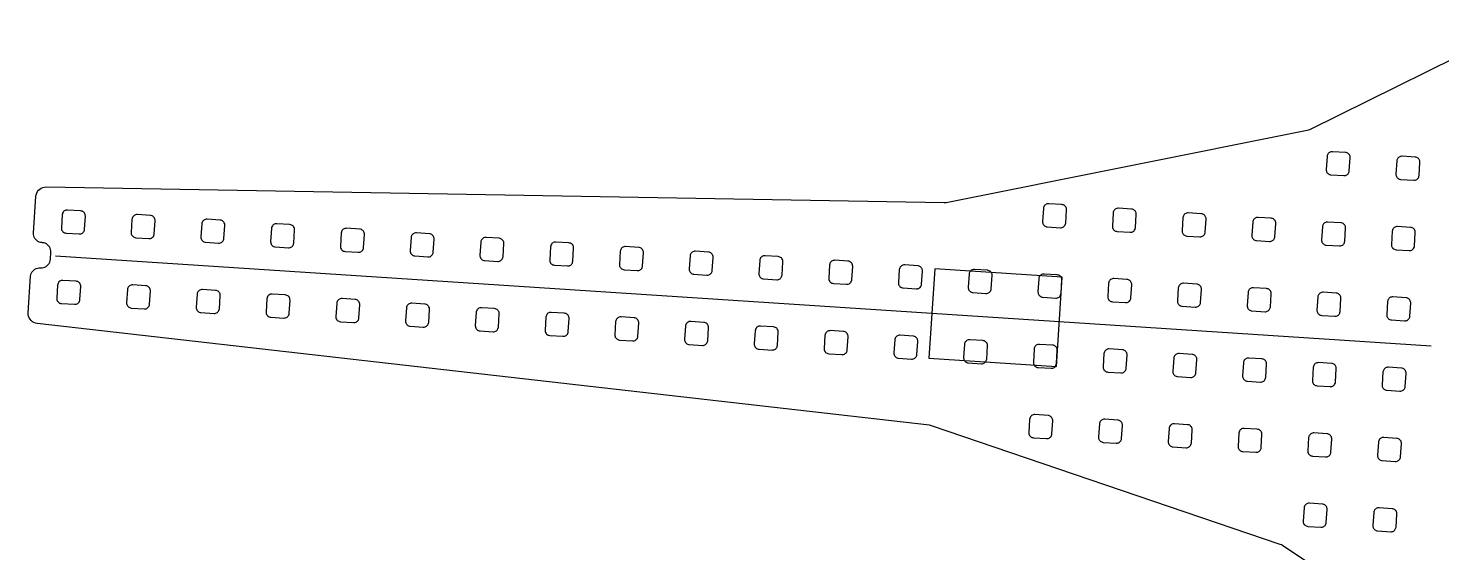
# Model space of a CAD drawing. Header units: millimetres. Extents: x -634 to 510, y -334 to 258.
# Drawn here: x -633.8 to -353, y -39.5 to 64.7 of the extents above; entities that cross this region are included whole.
import ezdxf

# ---------------------------------------------------------------- set-up
doc = ezdxf.new("R2010")
doc.units = ezdxf.units.MM
for name, color, linetype in [('LED_STRIP', 30, 'Continuous'), ('OUTLINE', 7, 'Continuous'), ('SENSOR_UNDER', 6, 'Continuous')]:
    doc.layers.add(name, color=color, linetype=linetype)

msp = doc.modelspace()

# ---------------------------------------------------------------- linework, layer by layer
at = {"layer": 'LED_STRIP'}
msp.add_lwpolyline([(-355.03, 1.52), (-628.35, 19.43)], dxfattribs=at)
at = {"layer": 'OUTLINE'}
msp.add_lwpolyline([(-346.81, -63.31), (-384.59, -38.06), (-384.82, -37.93), (-385.06, -37.83), (-454.32, -14.27), (-454.53, -14.21), (-454.74, -14.17), (-632.01, 6.05), (-632.35, 6.12), (-632.35, 6.12), (-632.66, 6.24), (-632.95, 6.41), (-633.21, 6.63), (-633.43, 6.89), (-633.6, 7.19), (-633.71, 7.5), (-633.78, 7.83), (-633.78, 8.17), (-633.31, 15.44), (-633.27, 15.72), (-633.18, 15.99), (-633.06, 16.25), (-632.89, 16.48), (-632.7, 16.68), (-632.47, 16.85), (-632.22, 16.99), (-631.95, 17.08), (-631.67, 17.12), (-631.38, 17.13), (-631.31, 17.12), (-631.03, 17.13), (-630.75, 17.18), (-630.48, 17.27), (-630.23, 17.4), (-630, 17.57), (-629.8, 17.77), (-629.64, 18), (-629.51, 18.26), (-629.43, 18.53), (-629.39, 18.81), (-629.3, 20.19), (-629.3, 20.47), (-629.35, 20.75), (-629.44, 21.02), (-629.57, 21.27), (-629.74, 21.5), (-629.95, 21.7), (-630.18, 21.86), (-630.43, 21.99), (-630.7, 22.07), (-630.98, 22.11), (-631.06, 22.12), (-631.34, 22.16), (-631.61, 22.24), (-631.86, 22.37), (-632.1, 22.53), (-632.3, 22.73), (-632.47, 22.96), (-632.6, 23.21), (-632.69, 23.48), (-632.74, 23.76), (-632.74, 24.04), (-632.27, 31.31), (-632.22, 31.64), (-632.11, 31.97), (-631.95, 32.26), (-631.75, 32.53), (-631.5, 32.76), (-631.21, 32.94), (-630.9, 33.08), (-630.57, 33.16), (-630.24, 33.18), (-451.84, 30.1), (-451.63, 30.1), (-451.41, 30.13), (-379.66, 44.46), (-379.41, 44.52), (-379.17, 44.62), (-338.42, 64.72)], dxfattribs=at)
for points in [[(-371.66, 35.67), (-371.55, 35.79), (-371.46, 35.91), (-371.39, 36.06), (-371.34, 36.2), (-371.32, 36.36), (-371.15, 38.95), (-371.15, 39.11), (-371.18, 39.27), (-371.23, 39.41), (-371.3, 39.55), (-371.39, 39.68), (-371.51, 39.79), (-371.64, 39.88), (-371.78, 39.95), (-371.93, 40), (-372.08, 40.02), (-374.68, 40.19), (-374.83, 40.19), (-374.99, 40.16), (-375.14, 40.11), (-375.27, 40.04), (-375.4, 39.94), (-375.51, 39.83), (-375.6, 39.7), (-375.67, 39.56), (-375.72, 39.41), (-375.74, 39.26), (-375.91, 36.66), (-375.91, 36.5), (-375.88, 36.35), (-375.83, 36.2), (-375.76, 36.06), (-375.66, 35.94), (-375.55, 35.83), (-375.42, 35.74), (-375.28, 35.67), (-375.13, 35.62), (-374.98, 35.6), (-372.38, 35.43), (-372.23, 35.43), (-372.07, 35.46), (-371.92, 35.51), (-371.78, 35.58), (-371.66, 35.67)], [(-357.8, 34.77), (-357.69, 34.88), (-357.6, 35.01), (-357.53, 35.15), (-357.48, 35.3), (-357.46, 35.45), (-357.29, 38.05), (-357.29, 38.2), (-357.32, 38.36), (-357.37, 38.51), (-357.44, 38.65), (-357.54, 38.77), (-357.65, 38.88), (-357.78, 38.97), (-357.92, 39.04), (-358.07, 39.09), (-358.22, 39.11), (-360.82, 39.28), (-360.97, 39.28), (-361.13, 39.25), (-361.28, 39.2), (-361.42, 39.13), (-361.54, 39.03), (-361.65, 38.92), (-361.74, 38.79), (-361.81, 38.65), (-361.86, 38.5), (-361.88, 38.35), (-362.05, 35.75), (-362.05, 35.6), (-362.02, 35.44), (-361.97, 35.29), (-361.9, 35.15), (-361.8, 35.03), (-361.69, 34.92), (-361.56, 34.83), (-361.42, 34.76), (-361.27, 34.71), (-361.12, 34.69), (-358.52, 34.52), (-358.37, 34.52), (-358.21, 34.55), (-358.06, 34.6), (-357.92, 34.67), (-357.8, 34.77)], [(-623.02, 24.03), (-622.89, 24.14), (-622.78, 24.28), (-622.7, 24.43), (-622.64, 24.6), (-622.62, 24.77), (-622.44, 27.37), (-622.45, 27.54), (-622.48, 27.71), (-622.55, 27.87), (-622.64, 28.02), (-622.75, 28.15), (-622.89, 28.26), (-623.04, 28.35), (-623.21, 28.4), (-623.38, 28.43), (-625.97, 28.6), (-626.15, 28.59), (-626.32, 28.56), (-626.48, 28.5), (-626.63, 28.41), (-626.76, 28.29), (-626.87, 28.16), (-626.95, 28), (-627.01, 27.84), (-627.04, 27.67), (-627.21, 25.07), (-627.2, 24.9), (-627.17, 24.73), (-627.1, 24.56), (-627.01, 24.42), (-626.9, 24.28), (-626.76, 24.17), (-626.61, 24.09), (-626.44, 24.04), (-626.27, 24.01), (-623.68, 23.84), (-623.5, 23.84), (-623.33, 23.88), (-623.17, 23.94), (-623.02, 24.03)], [(-428.08, 25.28), (-427.95, 25.4), (-427.84, 25.53), (-427.75, 25.69), (-427.7, 25.85), (-427.67, 26.02), (-427.5, 28.62), (-427.5, 28.77), (-427.53, 28.93), (-427.58, 29.08), (-427.65, 29.22), (-427.75, 29.34), (-427.86, 29.45), (-427.99, 29.54), (-428.13, 29.61), (-428.28, 29.66), (-428.43, 29.68), (-431.03, 29.85), (-431.2, 29.85), (-431.37, 29.81), (-431.54, 29.75), (-431.68, 29.66), (-431.82, 29.55), (-431.92, 29.41), (-432.01, 29.26), (-432.06, 29.09), (-432.09, 28.92), (-432.26, 26.32), (-432.26, 26.17), (-432.23, 26.01), (-432.18, 25.86), (-432.11, 25.73), (-432.02, 25.6), (-431.9, 25.49), (-431.77, 25.4), (-431.63, 25.33), (-431.48, 25.28), (-431.33, 25.26), (-428.73, 25.09), (-428.56, 25.09), (-428.39, 25.13), (-428.23, 25.19), (-428.08, 25.28)], [(-414.22, 24.37), (-414.09, 24.49), (-413.98, 24.63), (-413.89, 24.78), (-413.84, 24.94), (-413.81, 25.12), (-413.64, 27.71), (-413.64, 27.87), (-413.67, 28.02), (-413.72, 28.17), (-413.79, 28.31), (-413.89, 28.43), (-414, 28.54), (-414.13, 28.63), (-414.27, 28.7), (-414.42, 28.75), (-414.57, 28.77), (-417.17, 28.94), (-417.34, 28.94), (-417.51, 28.91), (-417.68, 28.84), (-417.83, 28.75), (-417.96, 28.64), (-418.07, 28.5), (-418.15, 28.35), (-418.21, 28.18), (-418.23, 28.01), (-418.4, 25.42), (-418.4, 25.26), (-418.37, 25.1), (-418.32, 24.96), (-418.25, 24.82), (-418.16, 24.69), (-418.04, 24.58), (-417.92, 24.49), (-417.77, 24.42), (-417.63, 24.38), (-417.47, 24.35), (-414.88, 24.18), (-414.7, 24.19), (-414.53, 24.22), (-414.37, 24.28), (-414.22, 24.37)], [(-609.16, 23.12), (-609.03, 23.24), (-608.92, 23.37), (-608.84, 23.53), (-608.78, 23.69), (-608.76, 23.86), (-608.59, 26.46), (-608.59, 26.63), (-608.62, 26.8), (-608.69, 26.96), (-608.78, 27.11), (-608.89, 27.24), (-609.03, 27.35), (-609.18, 27.44), (-609.35, 27.49), (-609.52, 27.52), (-612.11, 27.69), (-612.29, 27.69), (-612.46, 27.65), (-612.62, 27.59), (-612.77, 27.5), (-612.9, 27.38), (-613.01, 27.25), (-613.09, 27.1), (-613.15, 26.93), (-613.18, 26.76), (-613.35, 24.16), (-613.34, 23.99), (-613.31, 23.82), (-613.25, 23.66), (-613.15, 23.51), (-613.04, 23.38), (-612.9, 23.27), (-612.75, 23.18), (-612.59, 23.13), (-612.41, 23.1), (-609.82, 22.93), (-609.64, 22.93), (-609.47, 22.97), (-609.31, 23.03), (-609.16, 23.12)], [(-595.45, 22.12), (-595.3, 22.21), (-595.17, 22.33), (-595.06, 22.46), (-594.98, 22.62), (-594.92, 22.78), (-594.9, 22.95), (-594.73, 25.55), (-594.73, 25.72), (-594.76, 25.89), (-594.83, 26.06), (-594.92, 26.21), (-595.03, 26.34), (-595.17, 26.45), (-595.32, 26.53), (-595.49, 26.59), (-595.66, 26.61), (-598.25, 26.78), (-598.43, 26.78), (-598.6, 26.74), (-598.76, 26.68), (-598.91, 26.59), (-599.04, 26.48), (-599.15, 26.34), (-599.23, 26.19), (-599.29, 26.02), (-599.32, 25.85), (-599.49, 23.26), (-599.48, 23.08), (-599.45, 22.91), (-599.39, 22.75), (-599.3, 22.6), (-599.18, 22.47), (-599.04, 22.36), (-598.89, 22.27), (-598.73, 22.22), (-598.55, 22.19), (-595.96, 22.02), (-595.79, 22.03), (-595.61, 22.06), (-595.45, 22.12)], [(-581.59, 21.21), (-581.44, 21.3), (-581.31, 21.42), (-581.2, 21.56), (-581.12, 21.71), (-581.06, 21.87), (-581.04, 22.05), (-580.87, 24.64), (-580.87, 24.81), (-580.91, 24.99), (-580.97, 25.15), (-581.06, 25.3), (-581.17, 25.43), (-581.31, 25.54), (-581.46, 25.62), (-581.63, 25.68), (-581.8, 25.7), (-584.39, 25.87), (-584.57, 25.87), (-584.74, 25.84), (-584.9, 25.77), (-585.05, 25.68), (-585.18, 25.57), (-585.29, 25.43), (-585.38, 25.28), (-585.43, 25.11), (-585.46, 24.94), (-585.63, 22.35), (-585.62, 22.17), (-585.59, 22), (-585.53, 21.84), (-585.44, 21.69), (-585.32, 21.56), (-585.19, 21.45), (-585.03, 21.37), (-584.87, 21.31), (-584.7, 21.28), (-582.1, 21.11), (-581.93, 21.12), (-581.76, 21.15), (-581.59, 21.21)], [(-400.51, 23.38), (-400.36, 23.47), (-400.23, 23.58), (-400.12, 23.72), (-400.04, 23.87), (-399.98, 24.03), (-399.95, 24.21), (-399.78, 26.8), (-399.78, 26.96), (-399.81, 27.11), (-399.86, 27.26), (-399.94, 27.4), (-400.03, 27.53), (-400.14, 27.64), (-400.27, 27.73), (-400.41, 27.8), (-400.56, 27.84), (-400.72, 27.86), (-403.31, 28.03), (-403.48, 28.03), (-403.66, 28), (-403.82, 27.93), (-403.97, 27.84), (-404.1, 27.73), (-404.21, 27.59), (-404.29, 27.44), (-404.35, 27.27), (-404.37, 27.1), (-404.54, 24.51), (-404.54, 24.35), (-404.51, 24.2), (-404.46, 24.05), (-404.39, 23.91), (-404.3, 23.78), (-404.18, 23.67), (-404.06, 23.58), (-403.92, 23.51), (-403.77, 23.47), (-403.61, 23.44), (-401.02, 23.27), (-400.84, 23.28), (-400.67, 23.31), (-400.51, 23.38)], [(-386.56, 22.52), (-386.43, 22.61), (-386.32, 22.72), (-386.23, 22.85), (-386.16, 22.99), (-386.12, 23.14), (-386.09, 23.3), (-385.92, 25.89), (-385.93, 26.05), (-385.95, 26.2), (-386, 26.35), (-386.08, 26.49), (-386.17, 26.62), (-386.28, 26.73), (-386.41, 26.82), (-386.55, 26.89), (-386.7, 26.93), (-386.86, 26.96), (-389.45, 27.13), (-389.61, 27.12), (-389.76, 27.1), (-389.91, 27.05), (-390.05, 26.97), (-390.18, 26.88), (-390.28, 26.77), (-390.38, 26.64), (-390.44, 26.5), (-390.49, 26.35), (-390.51, 26.19), (-390.68, 23.6), (-390.68, 23.44), (-390.66, 23.29), (-390.6, 23.14), (-390.53, 23), (-390.44, 22.87), (-390.33, 22.77), (-390.2, 22.67), (-390.06, 22.61), (-389.91, 22.56), (-389.75, 22.54), (-387.16, 22.37), (-387, 22.37), (-386.85, 22.39), (-386.7, 22.45), (-386.56, 22.52)], [(-372.57, 21.7), (-372.46, 21.82), (-372.37, 21.94), (-372.3, 22.08), (-372.26, 22.23), (-372.23, 22.39), (-372.06, 24.98), (-372.07, 25.14), (-372.09, 25.3), (-372.14, 25.44), (-372.22, 25.58), (-372.31, 25.71), (-372.42, 25.82), (-372.55, 25.91), (-372.69, 25.98), (-372.84, 26.03), (-373, 26.05), (-375.59, 26.22), (-375.75, 26.22), (-375.9, 26.19), (-376.05, 26.14), (-376.19, 26.07), (-376.32, 25.97), (-376.43, 25.86), (-376.52, 25.73), (-376.59, 25.59), (-376.63, 25.44), (-376.65, 25.29), (-376.82, 22.69), (-376.82, 22.53), (-376.8, 22.38), (-376.75, 22.23), (-376.67, 22.09), (-376.58, 21.97), (-376.47, 21.86), (-376.34, 21.77), (-376.2, 21.7), (-376.05, 21.65), (-375.89, 21.63), (-373.3, 21.46), (-373.14, 21.46), (-372.99, 21.49), (-372.84, 21.54), (-372.7, 21.61), (-372.57, 21.7)], [(-358.93, 20.65), (-358.78, 20.74), (-358.65, 20.86), (-358.54, 20.99), (-358.46, 21.14), (-358.4, 21.31), (-358.38, 21.48), (-358.21, 24.08), (-358.21, 24.25), (-358.24, 24.42), (-358.31, 24.58), (-358.4, 24.73), (-358.51, 24.86), (-358.65, 24.97), (-358.8, 25.06), (-358.97, 25.11), (-359.14, 25.14), (-361.73, 25.31), (-361.91, 25.31), (-362.08, 25.27), (-362.24, 25.21), (-362.39, 25.12), (-362.52, 25), (-362.63, 24.87), (-362.71, 24.71), (-362.77, 24.55), (-362.8, 24.38), (-362.97, 21.78), (-362.96, 21.61), (-362.93, 21.44), (-362.86, 21.27), (-362.77, 21.13), (-362.66, 20.99), (-362.52, 20.89), (-362.37, 20.8), (-362.21, 20.75), (-362.03, 20.72), (-359.44, 20.55), (-359.26, 20.55), (-359.09, 20.59), (-358.93, 20.65)], [(-567.58, 20.4), (-567.45, 20.51), (-567.34, 20.65), (-567.26, 20.8), (-567.2, 20.97), (-567.18, 21.14), (-567.01, 23.73), (-567.01, 23.91), (-567.05, 24.08), (-567.11, 24.24), (-567.2, 24.39), (-567.31, 24.52), (-567.45, 24.63), (-567.6, 24.71), (-567.77, 24.77), (-567.94, 24.8), (-570.54, 24.97), (-570.71, 24.96), (-570.88, 24.93), (-571.04, 24.86), (-571.19, 24.77), (-571.32, 24.66), (-571.43, 24.52), (-571.52, 24.37), (-571.57, 24.2), (-571.6, 24.03), (-571.77, 21.44), (-571.76, 21.26), (-571.73, 21.09), (-571.67, 20.93), (-571.58, 20.78), (-571.46, 20.65), (-571.33, 20.54), (-571.17, 20.46), (-571.01, 20.4), (-570.84, 20.37), (-568.24, 20.2), (-568.07, 20.21), (-567.9, 20.24), (-567.73, 20.31), (-567.58, 20.4)], [(-553.73, 19.49), (-553.59, 19.6), (-553.49, 19.74), (-553.4, 19.89), (-553.35, 20.06), (-553.32, 20.23), (-553.15, 22.82), (-553.15, 23), (-553.19, 23.17), (-553.25, 23.33), (-553.34, 23.48), (-553.46, 23.61), (-553.59, 23.72), (-553.74, 23.8), (-553.91, 23.86), (-554.08, 23.89), (-556.68, 24.06), (-556.85, 24.05), (-557.02, 24.02), (-557.18, 23.96), (-557.33, 23.87), (-557.46, 23.75), (-557.57, 23.61), (-557.66, 23.46), (-557.71, 23.3), (-557.74, 23.12), (-557.91, 20.53), (-557.91, 20.36), (-557.87, 20.18), (-557.81, 20.02), (-557.72, 19.87), (-557.6, 19.74), (-557.47, 19.63), (-557.31, 19.55), (-557.15, 19.49), (-556.98, 19.47), (-554.38, 19.3), (-554.21, 19.3), (-554.04, 19.33), (-553.87, 19.4), (-553.73, 19.49)], [(-539.87, 18.58), (-539.74, 18.69), (-539.63, 18.83), (-539.54, 18.98), (-539.49, 19.15), (-539.46, 19.32), (-539.29, 21.92), (-539.29, 22.09), (-539.33, 22.26), (-539.39, 22.42), (-539.48, 22.57), (-539.6, 22.7), (-539.73, 22.81), (-539.89, 22.9), (-540.05, 22.95), (-540.22, 22.98), (-542.82, 23.15), (-542.99, 23.14), (-543.16, 23.11), (-543.32, 23.05), (-543.47, 22.96), (-543.6, 22.84), (-543.71, 22.71), (-543.8, 22.55), (-543.85, 22.39), (-543.88, 22.22), (-544.05, 19.62), (-544.05, 19.45), (-544.01, 19.28), (-543.95, 19.11), (-543.86, 18.96), (-543.74, 18.83), (-543.61, 18.72), (-543.46, 18.64), (-543.29, 18.58), (-543.12, 18.56), (-540.52, 18.39), (-540.35, 18.39), (-540.18, 18.43), (-540.02, 18.49), (-539.87, 18.58)], [(-526.16, 17.58), (-526.01, 17.67), (-525.88, 17.79), (-525.77, 17.92), (-525.68, 18.07), (-525.63, 18.24), (-525.6, 18.41), (-525.43, 21.01), (-525.43, 21.18), (-525.47, 21.35), (-525.53, 21.51), (-525.62, 21.66), (-525.74, 21.79), (-525.87, 21.9), (-526.03, 21.99), (-526.19, 22.04), (-526.36, 22.07), (-528.96, 22.24), (-529.13, 22.24), (-529.3, 22.2), (-529.47, 22.14), (-529.61, 22.05), (-529.75, 21.93), (-529.85, 21.8), (-529.94, 21.64), (-529.99, 21.48), (-530.02, 21.31), (-530.19, 18.71), (-530.19, 18.54), (-530.15, 18.37), (-530.09, 18.21), (-530, 18.06), (-529.88, 17.93), (-529.75, 17.82), (-529.6, 17.73), (-529.43, 17.68), (-529.26, 17.65), (-526.66, 17.48), (-526.49, 17.48), (-526.32, 17.52), (-526.16, 17.58)], [(-512.3, 16.67), (-512.15, 16.76), (-512.02, 16.88), (-511.91, 17.01), (-511.82, 17.17), (-511.77, 17.33), (-511.74, 17.5), (-511.57, 20.1), (-511.58, 20.27), (-511.61, 20.44), (-511.67, 20.61), (-511.76, 20.76), (-511.88, 20.89), (-512.01, 21), (-512.17, 21.08), (-512.33, 21.14), (-512.5, 21.16), (-515.1, 21.33), (-515.27, 21.33), (-515.44, 21.29), (-515.61, 21.23), (-515.76, 21.14), (-515.89, 21.03), (-516, 20.89), (-516.08, 20.74), (-516.14, 20.57), (-516.16, 20.4), (-516.33, 17.8), (-516.33, 17.63), (-516.29, 17.46), (-516.23, 17.3), (-516.14, 17.15), (-516.03, 17.02), (-515.89, 16.91), (-515.74, 16.82), (-515.57, 16.77), (-515.4, 16.74), (-512.81, 16.57), (-512.63, 16.58), (-512.46, 16.61), (-512.3, 16.67)], [(-498.29, 15.85), (-498.16, 15.97), (-498.05, 16.11), (-497.97, 16.26), (-497.91, 16.42), (-497.88, 16.6), (-497.71, 19.19), (-497.72, 19.36), (-497.75, 19.54), (-497.81, 19.7), (-497.9, 19.85), (-498.02, 19.98), (-498.15, 20.09), (-498.31, 20.17), (-498.47, 20.23), (-498.65, 20.25), (-501.24, 20.42), (-501.41, 20.42), (-501.58, 20.39), (-501.75, 20.32), (-501.9, 20.23), (-502.03, 20.12), (-502.14, 19.98), (-502.22, 19.83), (-502.28, 19.66), (-502.3, 19.49), (-502.47, 16.9), (-502.47, 16.72), (-502.43, 16.55), (-502.37, 16.39), (-502.28, 16.24), (-502.17, 16.11), (-502.03, 16), (-501.88, 15.92), (-501.71, 15.86), (-501.54, 15.83), (-498.95, 15.66), (-498.77, 15.67), (-498.6, 15.7), (-498.44, 15.76), (-498.29, 15.85)], [(-484.43, 14.95), (-484.3, 15.06), (-484.19, 15.2), (-484.11, 15.35), (-484.05, 15.51), (-484.02, 15.69), (-483.85, 18.28), (-483.86, 18.46), (-483.89, 18.63), (-483.95, 18.79), (-484.04, 18.94), (-484.16, 19.07), (-484.3, 19.18), (-484.45, 19.26), (-484.61, 19.32), (-484.79, 19.34), (-487.38, 19.51), (-487.55, 19.51), (-487.73, 19.48), (-487.89, 19.41), (-488.04, 19.32), (-488.17, 19.21), (-488.28, 19.07), (-488.36, 18.92), (-488.42, 18.75), (-488.44, 18.58), (-488.61, 15.99), (-488.61, 15.81), (-488.58, 15.64), (-488.51, 15.48), (-488.42, 15.33), (-488.31, 15.2), (-488.17, 15.09), (-488.02, 15.01), (-487.85, 14.95), (-487.68, 14.92), (-485.09, 14.75), (-484.91, 14.76), (-484.74, 14.79), (-484.58, 14.86), (-484.43, 14.95)], [(-470.57, 14.04), (-470.44, 14.15), (-470.33, 14.29), (-470.25, 14.44), (-470.19, 14.61), (-470.16, 14.78), (-469.99, 17.37), (-470, 17.55), (-470.03, 17.72), (-470.1, 17.88), (-470.19, 18.03), (-470.3, 18.16), (-470.44, 18.27), (-470.59, 18.35), (-470.75, 18.41), (-470.93, 18.44), (-473.52, 18.61), (-473.7, 18.6), (-473.87, 18.57), (-474.03, 18.51), (-474.18, 18.42), (-474.31, 18.3), (-474.42, 18.16), (-474.5, 18.01), (-474.56, 17.85), (-474.58, 17.67), (-474.75, 15.08), (-474.75, 14.91), (-474.72, 14.73), (-474.65, 14.57), (-474.56, 14.42), (-474.45, 14.29), (-474.31, 14.18), (-474.16, 14.1), (-473.99, 14.04), (-473.82, 14.02), (-471.23, 13.85), (-471.05, 13.85), (-470.88, 13.88), (-470.72, 13.95), (-470.57, 14.04)], [(-456.86, 13.04), (-456.71, 13.13), (-456.58, 13.24), (-456.47, 13.38), (-456.39, 13.53), (-456.33, 13.7), (-456.31, 13.87), (-456.14, 16.46), (-456.14, 16.62), (-456.16, 16.78), (-456.21, 16.92), (-456.29, 17.06), (-456.38, 17.19), (-456.49, 17.3), (-456.62, 17.39), (-456.76, 17.46), (-456.91, 17.51), (-457.07, 17.53), (-459.66, 17.7), (-459.84, 17.69), (-460.01, 17.66), (-460.17, 17.6), (-460.32, 17.51), (-460.45, 17.39), (-460.56, 17.26), (-460.64, 17.1), (-460.7, 16.94), (-460.73, 16.77), (-460.9, 14.17), (-460.89, 14), (-460.86, 13.83), (-460.79, 13.66), (-460.7, 13.51), (-460.59, 13.38), (-460.45, 13.27), (-460.3, 13.19), (-460.14, 13.13), (-459.96, 13.11), (-457.37, 12.94), (-457.19, 12.94), (-457.02, 12.98), (-456.86, 13.04)], [(-624.09, 9.97), (-623.94, 10.06), (-623.81, 10.17), (-623.7, 10.31), (-623.61, 10.46), (-623.56, 10.63), (-623.53, 10.8), (-623.36, 13.4), (-623.36, 13.57), (-623.4, 13.74), (-623.46, 13.9), (-623.55, 14.05), (-623.67, 14.18), (-623.8, 14.29), (-623.96, 14.38), (-624.12, 14.43), (-624.29, 14.46), (-626.89, 14.63), (-627.06, 14.62), (-627.23, 14.59), (-627.4, 14.53), (-627.54, 14.44), (-627.68, 14.32), (-627.78, 14.19), (-627.87, 14.03), (-627.92, 13.87), (-627.95, 13.7), (-628.12, 11.1), (-628.12, 10.93), (-628.08, 10.76), (-628.02, 10.59), (-627.93, 10.45), (-627.81, 10.31), (-627.68, 10.2), (-627.53, 10.12), (-627.36, 10.06), (-627.19, 10.04), (-624.59, 9.87), (-624.42, 9.87), (-624.25, 9.91), (-624.09, 9.97)], [(-443, 12.13), (-442.85, 12.22), (-442.72, 12.34), (-442.61, 12.47), (-442.53, 12.62), (-442.47, 12.79), (-442.45, 12.96), (-442.28, 15.56), (-442.28, 15.71), (-442.3, 15.87), (-442.36, 16.02), (-442.43, 16.16), (-442.52, 16.28), (-442.63, 16.39), (-442.76, 16.48), (-442.9, 16.55), (-443.05, 16.6), (-443.21, 16.62), (-445.8, 16.79), (-445.98, 16.79), (-446.15, 16.75), (-446.31, 16.69), (-446.46, 16.6), (-446.59, 16.48), (-446.7, 16.35), (-446.78, 16.19), (-446.84, 16.03), (-446.87, 15.86), (-447.04, 13.26), (-447.03, 13.11), (-447.01, 12.95), (-446.96, 12.8), (-446.88, 12.66), (-446.79, 12.54), (-446.68, 12.43), (-446.55, 12.34), (-446.41, 12.27), (-446.26, 12.22), (-446.1, 12.2), (-443.51, 12.03), (-443.34, 12.03), (-443.16, 12.07), (-443, 12.13)], [(-428.99, 11.31), (-428.86, 11.43), (-428.75, 11.56), (-428.67, 11.72), (-428.61, 11.88), (-428.59, 12.05), (-428.42, 14.65), (-428.42, 14.8), (-428.45, 14.96), (-428.5, 15.11), (-428.57, 15.25), (-428.66, 15.37), (-428.78, 15.48), (-428.9, 15.57), (-429.04, 15.64), (-429.19, 15.69), (-429.35, 15.71), (-431.94, 15.88), (-432.12, 15.88), (-432.29, 15.84), (-432.45, 15.78), (-432.6, 15.69), (-432.73, 15.58), (-432.84, 15.44), (-432.92, 15.29), (-432.98, 15.12), (-433.01, 14.95), (-433.18, 12.35), (-433.17, 12.2), (-433.15, 12.04), (-433.1, 11.89), (-433.02, 11.76), (-432.93, 11.63), (-432.82, 11.52), (-432.69, 11.43), (-432.55, 11.36), (-432.4, 11.31), (-432.24, 11.29), (-429.65, 11.12), (-429.48, 11.12), (-429.3, 11.16), (-429.14, 11.22), (-428.99, 11.31)], [(-415.28, 10.31), (-415.13, 10.4), (-415, 10.52), (-414.89, 10.66), (-414.81, 10.81), (-414.75, 10.97), (-414.73, 11.15), (-414.56, 13.74), (-414.56, 13.9), (-414.59, 14.05), (-414.64, 14.2), (-414.71, 14.34), (-414.8, 14.46), (-414.92, 14.57), (-415.04, 14.66), (-415.18, 14.73), (-415.33, 14.78), (-415.49, 14.8), (-418.08, 14.97), (-418.26, 14.97), (-418.43, 14.94), (-418.59, 14.87), (-418.74, 14.78), (-418.87, 14.67), (-418.98, 14.53), (-419.07, 14.38), (-419.12, 14.21), (-419.15, 14.04), (-419.32, 11.45), (-419.32, 11.29), (-419.29, 11.13), (-419.24, 10.99), (-419.17, 10.85), (-419.07, 10.72), (-418.96, 10.61), (-418.83, 10.52), (-418.69, 10.45), (-418.54, 10.41), (-418.39, 10.38), (-415.79, 10.21), (-415.62, 10.22), (-415.45, 10.25), (-415.28, 10.31)], [(-401.28, 9.5), (-401.14, 9.61), (-401.03, 9.75), (-400.95, 9.9), (-400.9, 10.06), (-400.87, 10.24), (-400.7, 12.83), (-400.7, 12.99), (-400.73, 13.14), (-400.78, 13.29), (-400.85, 13.43), (-400.94, 13.56), (-401.06, 13.67), (-401.19, 13.76), (-401.33, 13.83), (-401.48, 13.87), (-401.63, 13.89), (-404.23, 14.06), (-404.4, 14.06), (-404.57, 14.03), (-404.73, 13.96), (-404.88, 13.87), (-405.01, 13.76), (-405.12, 13.62), (-405.21, 13.47), (-405.26, 13.3), (-405.29, 13.13), (-405.46, 10.54), (-405.46, 10.38), (-405.43, 10.23), (-405.38, 10.08), (-405.31, 9.94), (-405.21, 9.81), (-405.1, 9.7), (-404.97, 9.61), (-404.83, 9.54), (-404.68, 9.5), (-404.53, 9.47), (-401.93, 9.3), (-401.76, 9.31), (-401.59, 9.34), (-401.42, 9.41), (-401.28, 9.5)], [(-610.23, 9.06), (-610.08, 9.15), (-609.95, 9.27), (-609.84, 9.4), (-609.75, 9.56), (-609.7, 9.72), (-609.67, 9.89), (-609.5, 12.49), (-609.51, 12.66), (-609.54, 12.83), (-609.6, 12.99), (-609.69, 13.14), (-609.81, 13.27), (-609.94, 13.38), (-610.1, 13.47), (-610.26, 13.52), (-610.43, 13.55), (-613.03, 13.72), (-613.2, 13.72), (-613.37, 13.68), (-613.54, 13.62), (-613.69, 13.53), (-613.82, 13.41), (-613.93, 13.28), (-614.01, 13.13), (-614.07, 12.96), (-614.09, 12.79), (-614.26, 10.19), (-614.26, 10.02), (-614.22, 9.85), (-614.16, 9.69), (-614.07, 9.54), (-613.96, 9.41), (-613.82, 9.3), (-613.67, 9.21), (-613.5, 9.16), (-613.33, 9.13), (-610.73, 8.96), (-610.56, 8.96), (-610.39, 9), (-610.23, 9.06)], [(-596.22, 8.24), (-596.09, 8.36), (-595.98, 8.49), (-595.89, 8.65), (-595.84, 8.81), (-595.81, 8.98), (-595.64, 11.58), (-595.65, 11.75), (-595.68, 11.92), (-595.74, 12.09), (-595.83, 12.24), (-595.95, 12.37), (-596.08, 12.48), (-596.24, 12.56), (-596.4, 12.62), (-596.57, 12.64), (-599.17, 12.81), (-599.34, 12.81), (-599.51, 12.77), (-599.68, 12.71), (-599.83, 12.62), (-599.96, 12.51), (-600.07, 12.37), (-600.15, 12.22), (-600.21, 12.05), (-600.23, 11.88), (-600.4, 9.28), (-600.4, 9.11), (-600.36, 8.94), (-600.3, 8.78), (-600.21, 8.63), (-600.1, 8.5), (-599.96, 8.39), (-599.81, 8.3), (-599.64, 8.25), (-599.47, 8.22), (-596.88, 8.05), (-596.7, 8.06), (-596.53, 8.09), (-596.37, 8.15), (-596.22, 8.24)], [(-582.51, 7.24), (-582.36, 7.33), (-582.23, 7.45), (-582.12, 7.59), (-582.04, 7.74), (-581.98, 7.9), (-581.95, 8.08), (-581.78, 10.67), (-581.79, 10.84), (-581.82, 11.02), (-581.88, 11.18), (-581.97, 11.33), (-582.09, 11.46), (-582.23, 11.57), (-582.38, 11.65), (-582.54, 11.71), (-582.72, 11.73), (-585.31, 11.9), (-585.48, 11.9), (-585.66, 11.87), (-585.82, 11.8), (-585.97, 11.71), (-586.1, 11.6), (-586.21, 11.46), (-586.29, 11.31), (-586.35, 11.14), (-586.37, 10.97), (-586.54, 8.38), (-586.54, 8.2), (-586.51, 8.03), (-586.44, 7.87), (-586.35, 7.72), (-586.24, 7.59), (-586.1, 7.48), (-585.95, 7.4), (-585.78, 7.34), (-585.61, 7.31), (-583.02, 7.14), (-582.84, 7.15), (-582.67, 7.18), (-582.51, 7.24)], [(-387.35, 8.64), (-387.24, 8.75), (-387.15, 8.88), (-387.08, 9.02), (-387.03, 9.17), (-387.01, 9.33), (-386.84, 11.92), (-386.84, 12.08), (-386.87, 12.23), (-386.92, 12.38), (-386.99, 12.52), (-387.09, 12.65), (-387.2, 12.76), (-387.33, 12.85), (-387.47, 12.92), (-387.62, 12.96), (-387.77, 12.99), (-390.37, 13.16), (-390.52, 13.15), (-390.68, 13.13), (-390.83, 13.08), (-390.97, 13), (-391.09, 12.91), (-391.2, 12.8), (-391.29, 12.67), (-391.36, 12.53), (-391.41, 12.38), (-391.43, 12.22), (-391.6, 9.63), (-391.6, 9.47), (-391.57, 9.32), (-391.52, 9.17), (-391.45, 9.03), (-391.35, 8.9), (-391.24, 8.8), (-391.11, 8.7), (-390.97, 8.64), (-390.82, 8.59), (-390.67, 8.57), (-388.07, 8.4), (-387.92, 8.4), (-387.76, 8.42), (-387.61, 8.48), (-387.47, 8.55), (-387.35, 8.64)], [(-373.49, 7.73), (-373.38, 7.85), (-373.29, 7.97), (-373.22, 8.11), (-373.17, 8.26), (-373.15, 8.42), (-372.98, 11.01), (-372.98, 11.17), (-373.01, 11.33), (-373.06, 11.47), (-373.13, 11.61), (-373.23, 11.74), (-373.34, 11.85), (-373.47, 11.94), (-373.61, 12.01), (-373.76, 12.06), (-373.91, 12.08), (-376.51, 12.25), (-376.66, 12.25), (-376.82, 12.22), (-376.97, 12.17), (-377.11, 12.1), (-377.23, 12), (-377.34, 11.89), (-377.43, 11.76), (-377.5, 11.62), (-377.55, 11.47), (-377.57, 11.32), (-377.74, 8.72), (-377.74, 8.56), (-377.71, 8.41), (-377.66, 8.26), (-377.59, 8.12), (-377.49, 8), (-377.38, 7.89), (-377.25, 7.8), (-377.11, 7.73), (-376.96, 7.68), (-376.81, 7.66), (-374.21, 7.49), (-374.06, 7.49), (-373.9, 7.52), (-373.75, 7.57), (-373.61, 7.64), (-373.49, 7.73)], [(-359.85, 6.68), (-359.7, 6.77), (-359.57, 6.89), (-359.46, 7.02), (-359.37, 7.17), (-359.32, 7.34), (-359.29, 7.51), (-359.12, 10.11), (-359.12, 10.26), (-359.15, 10.42), (-359.2, 10.57), (-359.27, 10.71), (-359.37, 10.83), (-359.48, 10.94), (-359.61, 11.03), (-359.75, 11.1), (-359.9, 11.15), (-360.05, 11.17), (-362.65, 11.34), (-362.8, 11.34), (-362.96, 11.31), (-363.11, 11.26), (-363.25, 11.19), (-363.37, 11.09), (-363.48, 10.98), (-363.57, 10.85), (-363.64, 10.71), (-363.69, 10.56), (-363.71, 10.41), (-363.88, 7.81), (-363.88, 7.64), (-363.84, 7.47), (-363.78, 7.3), (-363.69, 7.16), (-363.57, 7.02), (-363.44, 6.92), (-363.29, 6.83), (-363.12, 6.78), (-362.95, 6.75), (-360.35, 6.58), (-360.18, 6.58), (-360.01, 6.62), (-359.85, 6.68)], [(-568.65, 6.34), (-568.5, 6.43), (-568.37, 6.54), (-568.26, 6.68), (-568.18, 6.83), (-568.12, 7), (-568.09, 7.17), (-567.92, 9.76), (-567.93, 9.94), (-567.96, 10.11), (-568.02, 10.27), (-568.12, 10.42), (-568.23, 10.55), (-568.37, 10.66), (-568.52, 10.74), (-568.68, 10.8), (-568.86, 10.83), (-571.45, 11), (-571.63, 10.99), (-571.8, 10.96), (-571.96, 10.89), (-572.11, 10.8), (-572.24, 10.69), (-572.35, 10.55), (-572.43, 10.4), (-572.49, 10.23), (-572.51, 10.06), (-572.68, 7.47), (-572.68, 7.29), (-572.65, 7.12), (-572.58, 6.96), (-572.49, 6.81), (-572.38, 6.68), (-572.24, 6.57), (-572.09, 6.49), (-571.92, 6.43), (-571.75, 6.4), (-569.16, 6.23), (-568.98, 6.24), (-568.81, 6.27), (-568.65, 6.34)], [(-554.64, 5.52), (-554.51, 5.63), (-554.4, 5.77), (-554.32, 5.92), (-554.26, 6.09), (-554.23, 6.26), (-554.06, 8.85), (-554.07, 9.03), (-554.1, 9.2), (-554.17, 9.36), (-554.26, 9.51), (-554.37, 9.64), (-554.51, 9.75), (-554.66, 9.83), (-554.83, 9.89), (-555, 9.92), (-557.59, 10.09), (-557.77, 10.08), (-557.94, 10.05), (-558.1, 9.99), (-558.25, 9.9), (-558.38, 9.78), (-558.49, 9.64), (-558.57, 9.49), (-558.63, 9.33), (-558.66, 9.15), (-558.83, 6.56), (-558.82, 6.39), (-558.79, 6.21), (-558.72, 6.05), (-558.63, 5.9), (-558.52, 5.77), (-558.38, 5.66), (-558.23, 5.58), (-558.06, 5.52), (-557.89, 5.5), (-555.3, 5.33), (-555.12, 5.33), (-554.95, 5.36), (-554.79, 5.43), (-554.64, 5.52)], [(-540.78, 4.61), (-540.65, 4.72), (-540.54, 4.86), (-540.46, 5.01), (-540.4, 5.18), (-540.38, 5.35), (-540.21, 7.95), (-540.21, 8.12), (-540.24, 8.29), (-540.31, 8.45), (-540.4, 8.6), (-540.51, 8.73), (-540.65, 8.84), (-540.8, 8.93), (-540.97, 8.98), (-541.14, 9.01), (-543.73, 9.18), (-543.91, 9.17), (-544.08, 9.14), (-544.24, 9.08), (-544.39, 8.99), (-544.52, 8.87), (-544.63, 8.74), (-544.71, 8.58), (-544.77, 8.42), (-544.8, 8.25), (-544.97, 5.65), (-544.96, 5.48), (-544.93, 5.31), (-544.86, 5.14), (-544.77, 4.99), (-544.66, 4.86), (-544.52, 4.75), (-544.37, 4.67), (-544.21, 4.61), (-544.03, 4.59), (-541.44, 4.42), (-541.26, 4.42), (-541.09, 4.46), (-540.93, 4.52), (-540.78, 4.61)], [(-526.92, 3.7), (-526.79, 3.82), (-526.68, 3.95), (-526.6, 4.1), (-526.54, 4.27), (-526.52, 4.44), (-526.35, 7.04), (-526.35, 7.21), (-526.38, 7.38), (-526.45, 7.54), (-526.54, 7.69), (-526.65, 7.82), (-526.79, 7.93), (-526.94, 8.02), (-527.11, 8.07), (-527.28, 8.1), (-529.87, 8.27), (-530.05, 8.27), (-530.22, 8.23), (-530.38, 8.17), (-530.53, 8.08), (-530.66, 7.96), (-530.77, 7.83), (-530.85, 7.67), (-530.91, 7.51), (-530.94, 7.34), (-531.11, 4.74), (-531.1, 4.57), (-531.07, 4.4), (-531.01, 4.24), (-530.92, 4.09), (-530.8, 3.96), (-530.66, 3.85), (-530.51, 3.76), (-530.35, 3.71), (-530.17, 3.68), (-527.58, 3.51), (-527.41, 3.51), (-527.23, 3.55), (-527.07, 3.61), (-526.92, 3.7)], [(-513.21, 2.7), (-513.06, 2.79), (-512.93, 2.91), (-512.82, 3.04), (-512.74, 3.2), (-512.68, 3.36), (-512.66, 3.53), (-512.49, 6.13), (-512.49, 6.3), (-512.53, 6.47), (-512.59, 6.64), (-512.68, 6.79), (-512.79, 6.92), (-512.93, 7.03), (-513.08, 7.11), (-513.25, 7.17), (-513.42, 7.19), (-516.01, 7.36), (-516.19, 7.36), (-516.36, 7.32), (-516.52, 7.26), (-516.67, 7.17), (-516.8, 7.06), (-516.91, 6.92), (-517, 6.77), (-517.05, 6.6), (-517.08, 6.43), (-517.25, 3.83), (-517.24, 3.66), (-517.21, 3.49), (-517.15, 3.33), (-517.06, 3.18), (-516.94, 3.05), (-516.81, 2.94), (-516.65, 2.85), (-516.49, 2.8), (-516.32, 2.77), (-513.72, 2.6), (-513.55, 2.61), (-513.38, 2.64), (-513.21, 2.7)], [(-499.35, 1.79), (-499.2, 1.88), (-499.07, 2), (-498.96, 2.14), (-498.88, 2.29), (-498.82, 2.45), (-498.8, 2.63), (-498.63, 5.22), (-498.63, 5.39), (-498.67, 5.57), (-498.73, 5.73), (-498.82, 5.88), (-498.93, 6.01), (-499.07, 6.12), (-499.22, 6.2), (-499.39, 6.26), (-499.56, 6.28), (-502.16, 6.45), (-502.33, 6.45), (-502.5, 6.42), (-502.66, 6.35), (-502.81, 6.26), (-502.94, 6.15), (-503.05, 6.01), (-503.14, 5.86), (-503.19, 5.69), (-503.22, 5.52), (-503.39, 2.93), (-503.38, 2.75), (-503.35, 2.58), (-503.29, 2.42), (-503.2, 2.27), (-503.08, 2.14), (-502.95, 2.03), (-502.79, 1.95), (-502.63, 1.89), (-502.46, 1.86), (-499.86, 1.69), (-499.69, 1.7), (-499.52, 1.73), (-499.35, 1.79)], [(-485.35, 0.98), (-485.21, 1.09), (-485.11, 1.23), (-485.02, 1.38), (-484.97, 1.54), (-484.94, 1.72), (-484.77, 4.31), (-484.77, 4.49), (-484.81, 4.66), (-484.87, 4.82), (-484.96, 4.97), (-485.08, 5.1), (-485.21, 5.21), (-485.36, 5.29), (-485.53, 5.35), (-485.7, 5.37), (-488.3, 5.54), (-488.47, 5.54), (-488.64, 5.51), (-488.8, 5.44), (-488.95, 5.35), (-489.08, 5.24), (-489.19, 5.1), (-489.28, 4.95), (-489.33, 4.78), (-489.36, 4.61), (-489.53, 2.02), (-489.53, 1.84), (-489.49, 1.67), (-489.43, 1.51), (-489.34, 1.36), (-489.22, 1.23), (-489.09, 1.12), (-488.93, 1.04), (-488.77, 0.98), (-488.6, 0.95), (-486, 0.78), (-485.83, 0.79), (-485.66, 0.82), (-485.49, 0.89), (-485.35, 0.98)], [(-471.49, 0.07), (-471.36, 0.18), (-471.25, 0.32), (-471.16, 0.47), (-471.11, 0.64), (-471.08, 0.81), (-470.91, 3.4), (-470.91, 3.58), (-470.95, 3.75), (-471.01, 3.91), (-471.1, 4.06), (-471.22, 4.19), (-471.35, 4.3), (-471.51, 4.38), (-471.67, 4.44), (-471.84, 4.47), (-474.44, 4.64), (-474.61, 4.63), (-474.78, 4.6), (-474.94, 4.54), (-475.09, 4.45), (-475.22, 4.33), (-475.33, 4.19), (-475.42, 4.04), (-475.47, 3.88), (-475.5, 3.7), (-475.67, 1.11), (-475.67, 0.94), (-475.63, 0.76), (-475.57, 0.6), (-475.48, 0.45), (-475.36, 0.32), (-475.23, 0.21), (-475.08, 0.13), (-474.91, 0.07), (-474.74, 0.05), (-472.14, -0.12), (-471.97, -0.12), (-471.8, -0.09), (-471.64, -0.02), (-471.49, 0.07)], [(-457.63, -0.84), (-457.5, -0.73), (-457.39, -0.59), (-457.3, -0.44), (-457.25, -0.27), (-457.22, -0.1), (-457.05, 2.49), (-457.05, 2.65), (-457.08, 2.81), (-457.13, 2.95), (-457.2, 3.09), (-457.3, 3.22), (-457.41, 3.33), (-457.54, 3.42), (-457.68, 3.49), (-457.83, 3.54), (-457.98, 3.56), (-460.58, 3.73), (-460.75, 3.72), (-460.92, 3.69), (-461.09, 3.63), (-461.23, 3.54), (-461.37, 3.42), (-461.47, 3.29), (-461.56, 3.13), (-461.61, 2.97), (-461.64, 2.8), (-461.81, 0.2), (-461.81, 0.03), (-461.77, -0.14), (-461.71, -0.31), (-461.62, -0.46), (-461.5, -0.59), (-461.37, -0.7), (-461.22, -0.78), (-461.05, -0.84), (-460.88, -0.86), (-458.28, -1.03), (-458.11, -1.03), (-457.94, -0.99), (-457.78, -0.93), (-457.63, -0.84)], [(-443.92, -1.84), (-443.77, -1.75), (-443.64, -1.63), (-443.53, -1.5), (-443.44, -1.35), (-443.39, -1.18), (-443.36, -1.01), (-443.19, 1.59), (-443.19, 1.74), (-443.22, 1.9), (-443.27, 2.05), (-443.34, 2.19), (-443.44, 2.31), (-443.55, 2.42), (-443.68, 2.51), (-443.82, 2.58), (-443.97, 2.63), (-444.12, 2.65), (-446.72, 2.82), (-446.89, 2.82), (-447.06, 2.78), (-447.23, 2.72), (-447.38, 2.63), (-447.51, 2.51), (-447.62, 2.38), (-447.7, 2.22), (-447.76, 2.06), (-447.78, 1.89), (-447.95, -0.71), (-447.95, -0.86), (-447.92, -1.02), (-447.87, -1.17), (-447.8, -1.31), (-447.71, -1.43), (-447.59, -1.54), (-447.47, -1.63), (-447.32, -1.7), (-447.17, -1.75), (-447.02, -1.77), (-444.42, -1.94), (-444.25, -1.94), (-444.08, -1.9), (-443.92, -1.84)], [(-430.06, -2.75), (-429.91, -2.66), (-429.78, -2.54), (-429.67, -2.41), (-429.59, -2.25), (-429.53, -2.09), (-429.5, -1.92), (-429.33, 0.68), (-429.33, 0.83), (-429.36, 0.99), (-429.41, 1.14), (-429.48, 1.28), (-429.58, 1.4), (-429.69, 1.51), (-429.82, 1.6), (-429.96, 1.67), (-430.11, 1.72), (-430.26, 1.74), (-432.86, 1.91), (-433.03, 1.91), (-433.2, 1.87), (-433.37, 1.81), (-433.52, 1.72), (-433.65, 1.61), (-433.76, 1.47), (-433.84, 1.32), (-433.9, 1.15), (-433.92, 0.98), (-434.09, -1.62), (-434.09, -1.77), (-434.06, -1.93), (-434.01, -2.08), (-433.94, -2.21), (-433.85, -2.34), (-433.73, -2.45), (-433.61, -2.54), (-433.47, -2.61), (-433.32, -2.66), (-433.16, -2.68), (-430.57, -2.85), (-430.39, -2.85), (-430.22, -2.81), (-430.06, -2.75)], [(-416.05, -3.57), (-415.92, -3.45), (-415.81, -3.31), (-415.73, -3.16), (-415.67, -3), (-415.64, -2.82), (-415.47, -0.23), (-415.48, -0.07), (-415.5, 0.08), (-415.55, 0.23), (-415.63, 0.37), (-415.72, 0.49), (-415.83, 0.6), (-415.96, 0.69), (-416.1, 0.76), (-416.25, 0.81), (-416.41, 0.83), (-419, 1), (-419.17, 1), (-419.35, 0.97), (-419.51, 0.9), (-419.66, 0.81), (-419.79, 0.7), (-419.9, 0.56), (-419.98, 0.41), (-420.04, 0.24), (-420.06, 0.07), (-420.23, -2.52), (-420.23, -2.68), (-420.2, -2.84), (-420.15, -2.98), (-420.08, -3.12), (-419.99, -3.25), (-419.88, -3.36), (-419.75, -3.45), (-419.61, -3.52), (-419.46, -3.56), (-419.3, -3.59), (-416.71, -3.76), (-416.53, -3.75), (-416.36, -3.72), (-416.2, -3.66), (-416.05, -3.57)], [(-402.34, -4.56), (-402.19, -4.47), (-402.06, -4.36), (-401.95, -4.22), (-401.87, -4.07), (-401.81, -3.91), (-401.78, -3.73), (-401.61, -1.14), (-401.62, -0.98), (-401.64, -0.83), (-401.69, -0.68), (-401.77, -0.54), (-401.86, -0.41), (-401.97, -0.3), (-402.1, -0.21), (-402.24, -0.14), (-402.39, -0.1), (-402.55, -0.08), (-405.14, 0.09), (-405.32, 0.09), (-405.49, 0.06), (-405.65, -0.01), (-405.8, -0.1), (-405.93, -0.21), (-406.04, -0.35), (-406.12, -0.5), (-406.18, -0.67), (-406.2, -0.84), (-406.37, -3.43), (-406.37, -3.59), (-406.35, -3.74), (-406.3, -3.89), (-406.22, -4.03), (-406.13, -4.16), (-406.02, -4.27), (-405.89, -4.36), (-405.75, -4.43), (-405.6, -4.47), (-405.44, -4.5), (-402.85, -4.67), (-402.67, -4.66), (-402.5, -4.63), (-402.34, -4.56)], [(-388.33, -5.38), (-388.2, -5.27), (-388.09, -5.13), (-388.01, -4.98), (-387.95, -4.81), (-387.93, -4.64), (-387.76, -2.05), (-387.76, -1.89), (-387.78, -1.74), (-387.83, -1.59), (-387.91, -1.45), (-388, -1.32), (-388.11, -1.21), (-388.24, -1.12), (-388.38, -1.05), (-388.53, -1.01), (-388.69, -0.98), (-391.28, -0.81), (-391.46, -0.82), (-391.63, -0.85), (-391.79, -0.91), (-391.94, -1.01), (-392.07, -1.12), (-392.18, -1.26), (-392.26, -1.41), (-392.32, -1.57), (-392.35, -1.75), (-392.52, -4.34), (-392.51, -4.5), (-392.49, -4.65), (-392.44, -4.8), (-392.36, -4.94), (-392.27, -5.07), (-392.16, -5.17), (-392.03, -5.27), (-391.89, -5.33), (-391.74, -5.38), (-391.58, -5.4), (-388.99, -5.57), (-388.81, -5.57), (-388.64, -5.54), (-388.48, -5.47), (-388.33, -5.38)], [(-374.47, -6.29), (-374.34, -6.18), (-374.23, -6.04), (-374.15, -5.89), (-374.09, -5.72), (-374.07, -5.55), (-373.9, -2.96), (-373.9, -2.8), (-373.92, -2.64), (-373.97, -2.5), (-374.05, -2.36), (-374.14, -2.23), (-374.25, -2.12), (-374.38, -2.03), (-374.52, -1.96), (-374.67, -1.91), (-374.83, -1.89), (-377.42, -1.72), (-377.6, -1.73), (-377.77, -1.76), (-377.93, -1.82), (-378.08, -1.91), (-378.21, -2.03), (-378.32, -2.16), (-378.4, -2.32), (-378.46, -2.48), (-378.49, -2.65), (-378.66, -5.25), (-378.65, -5.41), (-378.63, -5.56), (-378.58, -5.71), (-378.5, -5.85), (-378.41, -5.97), (-378.3, -6.08), (-378.17, -6.17), (-378.03, -6.24), (-377.88, -6.29), (-377.72, -6.31), (-375.13, -6.48), (-374.95, -6.48), (-374.78, -6.44), (-374.62, -6.38), (-374.47, -6.29)], [(-360.61, -7.2), (-360.48, -7.08), (-360.37, -6.95), (-360.29, -6.8), (-360.23, -6.63), (-360.21, -6.46), (-360.04, -3.86), (-360.04, -3.69), (-360.07, -3.52), (-360.14, -3.36), (-360.23, -3.21), (-360.34, -3.08), (-360.48, -2.97), (-360.63, -2.88), (-360.8, -2.83), (-360.97, -2.8), (-363.56, -2.63), (-363.72, -2.63), (-363.88, -2.66), (-364.02, -2.71), (-364.16, -2.78), (-364.29, -2.88), (-364.4, -2.99), (-364.49, -3.12), (-364.56, -3.26), (-364.6, -3.41), (-364.63, -3.56), (-364.8, -6.16), (-364.79, -6.31), (-364.77, -6.47), (-364.72, -6.62), (-364.64, -6.76), (-364.55, -6.88), (-364.44, -6.99), (-364.31, -7.08), (-364.17, -7.15), (-364.02, -7.2), (-363.86, -7.22), (-361.27, -7.39), (-361.1, -7.39), (-360.92, -7.35), (-360.76, -7.29), (-360.61, -7.2)], [(-430.82, -16.63), (-430.69, -16.51), (-430.58, -16.38), (-430.5, -16.22), (-430.44, -16.06), (-430.42, -15.89), (-430.25, -13.29), (-430.25, -13.14), (-430.28, -12.98), (-430.33, -12.83), (-430.4, -12.69), (-430.49, -12.57), (-430.61, -12.46), (-430.73, -12.37), (-430.88, -12.3), (-431.03, -12.25), (-431.18, -12.23), (-433.78, -12.06), (-433.95, -12.06), (-434.12, -12.1), (-434.28, -12.16), (-434.43, -12.25), (-434.56, -12.37), (-434.67, -12.5), (-434.76, -12.65), (-434.81, -12.82), (-434.84, -12.99), (-435.01, -15.59), (-435.01, -15.74), (-434.98, -15.9), (-434.93, -16.05), (-434.86, -16.18), (-434.76, -16.31), (-434.65, -16.42), (-434.52, -16.51), (-434.38, -16.58), (-434.23, -16.63), (-434.08, -16.65), (-431.48, -16.82), (-431.31, -16.82), (-431.14, -16.78), (-430.97, -16.72), (-430.82, -16.63)], [(-416.97, -17.54), (-416.83, -17.42), (-416.73, -17.28), (-416.64, -17.13), (-416.59, -16.97), (-416.56, -16.79), (-416.39, -14.2), (-416.39, -14.04), (-416.42, -13.89), (-416.47, -13.74), (-416.54, -13.6), (-416.64, -13.48), (-416.75, -13.37), (-416.88, -13.28), (-417.02, -13.21), (-417.17, -13.16), (-417.32, -13.14), (-419.92, -12.97), (-420.09, -12.97), (-420.26, -13), (-420.42, -13.07), (-420.57, -13.16), (-420.7, -13.27), (-420.81, -13.41), (-420.9, -13.56), (-420.95, -13.73), (-420.98, -13.9), (-421.15, -16.49), (-421.15, -16.65), (-421.12, -16.81), (-421.07, -16.95), (-421, -17.09), (-420.9, -17.22), (-420.79, -17.33), (-420.66, -17.42), (-420.52, -17.49), (-420.37, -17.53), (-420.22, -17.56), (-417.62, -17.73), (-417.45, -17.72), (-417.28, -17.69), (-417.11, -17.63), (-416.97, -17.54)], [(-403.26, -18.53), (-403.11, -18.44), (-402.98, -18.33), (-402.87, -18.19), (-402.78, -18.04), (-402.73, -17.88), (-402.7, -17.7), (-402.53, -15.11), (-402.53, -14.95), (-402.56, -14.8), (-402.61, -14.65), (-402.68, -14.51), (-402.78, -14.38), (-402.89, -14.27), (-403.02, -14.18), (-403.16, -14.11), (-403.31, -14.07), (-403.46, -14.05), (-406.06, -13.88), (-406.23, -13.88), (-406.4, -13.91), (-406.56, -13.98), (-406.71, -14.07), (-406.84, -14.18), (-406.95, -14.32), (-407.04, -14.47), (-407.09, -14.64), (-407.12, -14.81), (-407.29, -17.4), (-407.29, -17.56), (-407.26, -17.71), (-407.21, -17.86), (-407.14, -18), (-407.04, -18.13), (-406.93, -18.24), (-406.8, -18.33), (-406.66, -18.4), (-406.51, -18.44), (-406.36, -18.47), (-403.76, -18.64), (-403.59, -18.63), (-403.42, -18.6), (-403.26, -18.53)], [(-389.3, -19.39), (-389.18, -19.3), (-389.07, -19.19), (-388.98, -19.06), (-388.91, -18.92), (-388.86, -18.77), (-388.84, -18.61), (-388.67, -16.02), (-388.67, -15.86), (-388.7, -15.71), (-388.75, -15.56), (-388.82, -15.42), (-388.92, -15.29), (-389.03, -15.18), (-389.16, -15.09), (-389.3, -15.02), (-389.45, -14.98), (-389.6, -14.95), (-392.2, -14.78), (-392.37, -14.79), (-392.54, -14.82), (-392.71, -14.88), (-392.85, -14.98), (-392.99, -15.09), (-393.09, -15.23), (-393.18, -15.38), (-393.23, -15.54), (-393.26, -15.72), (-393.43, -18.31), (-393.43, -18.47), (-393.4, -18.62), (-393.35, -18.77), (-393.28, -18.91), (-393.18, -19.04), (-393.07, -19.14), (-392.94, -19.24), (-392.8, -19.3), (-392.65, -19.35), (-392.5, -19.37), (-389.9, -19.54), (-389.75, -19.54), (-389.59, -19.52), (-389.44, -19.46), (-389.3, -19.39)], [(-375.32, -20.21), (-375.21, -20.09), (-375.12, -19.97), (-375.05, -19.83), (-375, -19.68), (-374.98, -19.52), (-374.81, -16.93), (-374.81, -16.77), (-374.84, -16.61), (-374.89, -16.47), (-374.96, -16.33), (-375.06, -16.2), (-375.17, -16.09), (-375.3, -16), (-375.44, -15.93), (-375.59, -15.88), (-375.74, -15.86), (-378.34, -15.69), (-378.5, -15.69), (-378.65, -15.72), (-378.8, -15.77), (-378.94, -15.84), (-379.06, -15.94), (-379.17, -16.05), (-379.26, -16.18), (-379.33, -16.32), (-379.38, -16.47), (-379.4, -16.62), (-379.57, -19.22), (-379.57, -19.38), (-379.54, -19.53), (-379.49, -19.68), (-379.42, -19.82), (-379.33, -19.94), (-379.21, -20.05), (-379.09, -20.14), (-378.94, -20.21), (-378.79, -20.26), (-378.64, -20.28), (-376.04, -20.45), (-375.89, -20.45), (-375.73, -20.42), (-375.58, -20.37), (-375.45, -20.3), (-375.32, -20.21)], [(-361.53, -21.17), (-361.4, -21.05), (-361.29, -20.92), (-361.2, -20.77), (-361.15, -20.6), (-361.12, -20.43), (-360.95, -17.83), (-360.96, -17.66), (-360.99, -17.49), (-361.05, -17.33), (-361.14, -17.18), (-361.26, -17.05), (-361.39, -16.94), (-361.55, -16.85), (-361.71, -16.8), (-361.88, -16.77), (-364.48, -16.6), (-364.64, -16.6), (-364.79, -16.63), (-364.94, -16.68), (-365.08, -16.75), (-365.2, -16.85), (-365.31, -16.96), (-365.4, -17.09), (-365.47, -17.23), (-365.52, -17.38), (-365.54, -17.53), (-365.71, -20.13), (-365.71, -20.28), (-365.68, -20.44), (-365.63, -20.59), (-365.56, -20.73), (-365.47, -20.85), (-365.35, -20.96), (-365.23, -21.05), (-365.09, -21.12), (-364.94, -21.17), (-364.78, -21.19), (-362.19, -21.36), (-362.01, -21.36), (-361.84, -21.32), (-361.68, -21.26), (-361.53, -21.17)], [(-376.36, -34.27), (-376.24, -34.18), (-376.13, -34.06), (-376.04, -33.94), (-375.97, -33.8), (-375.92, -33.65), (-375.9, -33.49), (-375.73, -30.9), (-375.73, -30.74), (-375.76, -30.58), (-375.81, -30.44), (-375.88, -30.3), (-375.97, -30.17), (-376.09, -30.06), (-376.21, -29.97), (-376.35, -29.9), (-376.5, -29.85), (-376.66, -29.83), (-379.25, -29.66), (-379.43, -29.67), (-379.6, -29.7), (-379.76, -29.76), (-379.91, -29.85), (-380.04, -29.97), (-380.15, -30.1), (-380.23, -30.26), (-380.29, -30.42), (-380.32, -30.59), (-380.49, -33.19), (-380.49, -33.35), (-380.46, -33.5), (-380.41, -33.65), (-380.34, -33.79), (-380.24, -33.91), (-380.13, -34.02), (-380, -34.11), (-379.86, -34.18), (-379.71, -34.23), (-379.55, -34.25), (-376.96, -34.42), (-376.8, -34.42), (-376.65, -34.39), (-376.5, -34.34), (-376.36, -34.27)], [(-362.5, -35.18), (-362.38, -35.08), (-362.27, -34.97), (-362.18, -34.84), (-362.11, -34.7), (-362.06, -34.55), (-362.04, -34.4), (-361.87, -31.8), (-361.87, -31.65), (-361.9, -31.49), (-361.95, -31.34), (-362.02, -31.2), (-362.11, -31.08), (-362.23, -30.97), (-362.35, -30.88), (-362.5, -30.81), (-362.65, -30.76), (-362.8, -30.74), (-365.39, -30.57), (-365.55, -30.57), (-365.71, -30.6), (-365.86, -30.65), (-365.99, -30.72), (-366.12, -30.82), (-366.23, -30.93), (-366.32, -31.06), (-366.39, -31.2), (-366.44, -31.35), (-366.46, -31.5), (-366.63, -34.1), (-366.63, -34.25), (-366.6, -34.41), (-366.55, -34.56), (-366.48, -34.7), (-366.38, -34.82), (-366.27, -34.93), (-366.14, -35.02), (-366, -35.09), (-365.85, -35.14), (-365.7, -35.16), (-363.1, -35.33), (-362.94, -35.33), (-362.79, -35.3), (-362.64, -35.25), (-362.5, -35.18)]]:
    msp.add_lwpolyline(points, close=True, dxfattribs=at)
at = {"layer": 'SENSOR_UNDER'}
msp.add_lwpolyline([(-453.69, 16.91), (-454.86, -0.86), (-429.51, -2.52), (-428.35, 15.24), (-453.69, 16.91)], close=True, dxfattribs=at)

doc.saveas('drawing.dxf')
